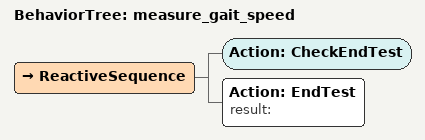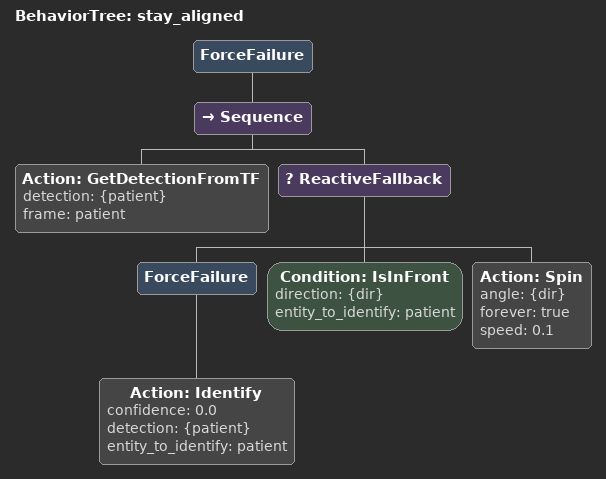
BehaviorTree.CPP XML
<BehaviorTree ID="measure_gait_speed">
    <ReactiveSequence>
        <Action ID="CheckEndTest"/>
        <Action ID="EndTest" result=""/>
    </ReactiveSequence>
</BehaviorTree>

<BehaviorTree ID="stay_aligned">
    <ForceFailure>
        <Sequence>
            <Action ID="GetDetectionFromTF" detection="{patient}" frame="patient"/>
            <ReactiveFallback>
                <ForceFailure>
                    <Action ID="Identify" confidence="0.0" detection="{patient}" entity_to_identify="patient"/>
                </ForceFailure>
                <Condition ID="IsInFront" direction="{dir}" entity_to_identify="patient"/>
                <Action ID="Spin" angle="{dir}" forever="true" speed="0.1"/>
            </ReactiveFallback>
        </Sequence>
    </ForceFailure>
</BehaviorTree>
